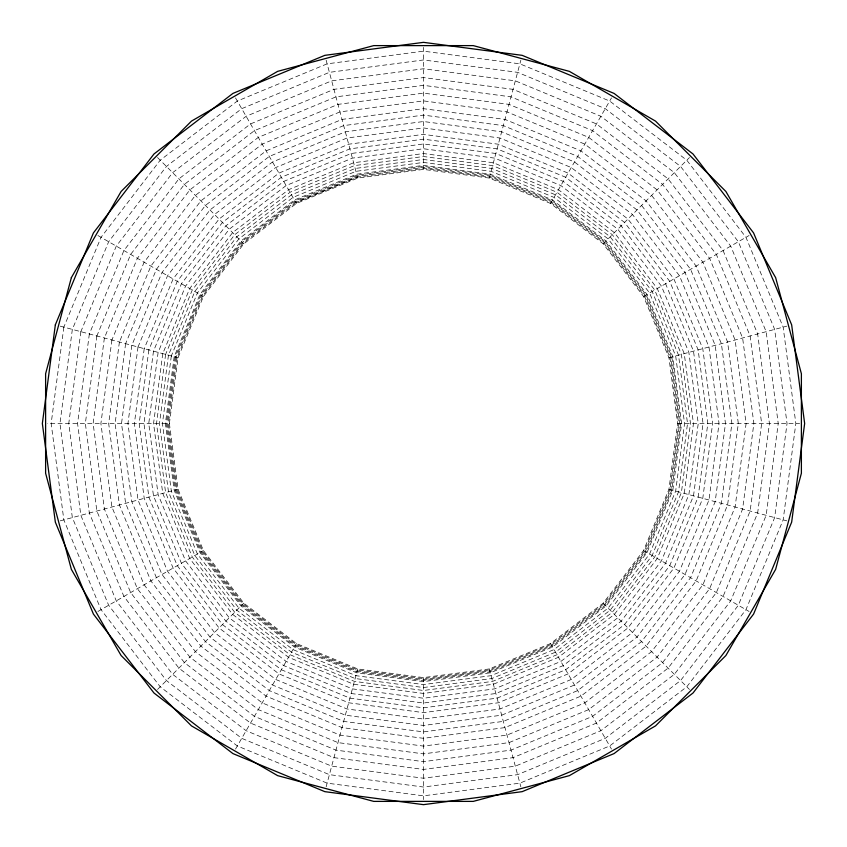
<?xml version="1.0" encoding="UTF-8"?>
<svg xmlns="http://www.w3.org/2000/svg" width="847" height="847" viewBox="0 0 847 847"><rect width="100%" height="100%" fill="white"/><g stroke="black" fill="none" stroke-linecap="round" stroke-linejoin="round"><path stroke-width="0.64" stroke-dasharray="4.24 3.18" d="M169.4 423.5L178.061 357.73L203.439 296.45L243.82 243.82L296.45 203.439L357.73 178.061L423.5 169.4L489.27 178.061L550.55 203.439L603.18 243.82L643.561 296.45L668.939 357.73L677.6 423.5L668.939 489.27L643.561 550.55L603.18 603.18L550.55 643.561L489.27 668.939L423.5 677.6L357.73 668.939L296.45 643.561L243.82 603.18L203.439 550.55L178.061 489.27L169.4 423.5L47.379 423.5M326.148 786.799L357.73 668.939M489.27 178.061L520.852 60.201M235.53 749.066L296.45 643.561M550.55 203.439L611.47 97.934M157.542 689.458L243.82 603.18M603.18 243.82L689.458 157.542M295.952 202.581L243.121 243.121L202.581 295.952L177.087 357.476L168.394 423.5L177.087 489.524L202.581 551.048L243.121 603.879L295.952 644.419L357.476 669.913L423.5 678.606L489.524 669.913L551.048 644.419L603.879 603.879L644.419 551.048L669.913 489.524L678.606 423.5L669.913 357.476L644.419 295.952L603.879 243.121L551.048 202.581L489.524 177.087L423.5 168.394L357.476 177.087L295.952 202.581L357.455 177.002M97.934 611.47L203.439 550.55M643.561 296.45L749.066 235.53M60.201 520.852L178.061 489.27M668.939 357.73L786.799 326.148M677.6 423.5L799.621 423.5M60.201 326.148L178.061 357.73M668.939 489.27L786.799 520.852M97.934 235.53L203.439 296.45M643.561 550.55L749.066 611.47M157.542 157.542L243.82 243.82M603.18 603.18L689.458 689.458M235.53 97.934L296.45 203.439M550.55 643.561L611.47 749.066M326.148 60.201L357.73 178.061M489.27 668.939L520.852 786.799M423.5 47.379L423.5 169.4M423.5 677.6L423.5 799.621M63.843 327.133L51.159 423.5L63.843 519.867L101.037 609.671L160.21 686.79L237.329 745.963L327.133 783.157L423.5 795.841L519.867 783.157L609.671 745.963L686.79 686.79L745.963 609.671L783.157 519.867L795.841 423.5L783.157 327.133L745.963 237.329L686.79 160.21L609.671 101.037L519.867 63.843L423.5 51.159L327.133 63.843L237.329 101.037L160.21 160.21L101.037 237.329L63.843 327.133M72.344 329.409L59.957 423.5L72.344 517.591L108.66 605.266L166.435 680.564L241.734 738.34L329.409 774.656L423.5 787.043L517.591 774.656L605.266 738.34L680.564 680.564L738.34 605.266L774.656 517.591L787.043 423.5L774.656 329.409L738.34 241.734L680.564 166.435L605.266 108.66L517.591 72.344L423.5 59.957L329.409 72.344L241.734 108.66L166.435 166.435L108.66 241.734L72.344 329.409M80.846 331.685L68.766 423.5L80.846 515.315L116.283 600.872L172.661 674.339L246.128 730.717L331.685 766.154L423.5 778.234L515.315 766.154L600.872 730.717L674.339 674.339L730.717 600.872L766.154 515.315L778.234 423.5L766.154 331.685L730.717 246.128L674.339 172.661L600.872 116.283L515.315 80.846L423.5 68.766L331.685 80.846L246.128 116.283L172.661 172.661L116.283 246.128L80.846 331.685M89.348 333.962L77.564 423.5L89.348 513.038L123.916 596.468L178.886 668.114L250.532 723.084L333.962 757.652L423.5 769.436L513.038 757.652L596.468 723.084L668.114 668.114L723.084 596.468L757.652 513.038L769.436 423.5L757.652 333.962L723.084 250.532L668.114 178.886L596.468 123.916L513.038 89.348L423.5 77.564L333.962 89.348L250.532 123.916L178.886 178.886L123.916 250.532L89.348 333.962M96.865 335.984L85.346 423.5L96.865 511.016L130.65 592.582L184.392 662.608L254.418 716.35L335.984 750.135L423.5 761.654L511.016 750.135L592.582 716.35L662.608 662.608L716.35 592.582L750.135 511.016L761.654 423.5L750.135 335.984L716.35 254.418L662.608 184.392L592.582 130.65L511.016 96.865L423.5 85.346L335.984 96.865L254.418 130.65L184.392 184.392L130.65 254.418L96.865 335.984M104.382 337.995L93.128 423.5L104.382 509.005L137.383 588.686L189.887 657.113L258.314 709.617L337.995 742.618L423.5 753.872L509.005 742.618L588.686 709.617L657.113 657.113L709.617 588.686L742.618 509.005L753.872 423.5L742.618 337.995L709.617 258.314L657.113 189.887L588.686 137.383L509.005 104.382L423.5 93.128L337.995 104.382L258.314 137.383L189.887 189.887L137.383 258.314L104.382 337.995M111.899 340.007L100.899 423.5L111.899 506.993L144.117 584.801L195.392 651.608L262.199 702.883L340.007 735.101L423.5 746.101L506.993 735.101L584.801 702.883L651.608 651.608L702.883 584.801L735.101 506.993L746.101 423.5L735.101 340.007L702.883 262.199L651.608 195.392L584.801 144.117L506.993 111.899L423.5 100.899L340.007 111.899L262.199 144.117L195.392 195.392L144.117 262.199L111.899 340.007M119.406 342.019L108.681 423.5L119.406 504.981L150.861 580.904L200.887 646.113L266.096 696.139L342.019 727.594L423.5 738.319L504.981 727.594L580.904 696.139L646.113 646.113L696.139 580.904L727.594 504.981L738.319 423.5L727.594 342.019L696.139 266.096L646.113 200.887L580.904 150.861L504.981 119.406L423.5 108.681L342.019 119.406L266.096 150.861L200.887 200.887L150.861 266.096L119.406 342.019M125.61 343.681L115.107 423.5L125.61 503.319L156.42 577.696L205.429 641.571L269.304 690.58L343.681 721.39L423.5 731.893L503.319 721.39L577.696 690.58L641.571 641.571L690.58 577.696L721.39 503.319L731.893 423.5L721.39 343.681L690.58 269.304L641.571 205.429L577.696 156.42L503.319 125.61L423.5 115.107L343.681 125.61L269.304 156.42L205.429 205.429L156.42 269.304L125.61 343.681M131.814 345.343L121.523 423.5L131.814 501.657L161.989 574.488L209.971 637.029L272.512 685.011L345.343 715.186L423.5 725.477L501.657 715.186L574.488 685.011L637.029 637.029L685.011 574.488L715.186 501.657L725.477 423.5L715.186 345.343L685.011 272.512L637.029 209.971L574.488 161.989L501.657 131.814L423.5 121.523L345.343 131.814L272.512 161.989L209.971 209.971L161.989 272.512L131.814 345.343M138.019 347.005L127.95 423.5L138.019 499.995L167.547 571.27L214.513 632.487L275.73 679.453L347.005 708.981L423.5 719.05L499.995 708.981L571.27 679.453L632.487 632.487L679.453 571.27L708.981 499.995L719.05 423.5L708.981 347.005L679.453 275.73L632.487 214.513L571.27 167.547L499.995 138.019L423.5 127.95L347.005 138.019L275.73 167.547L214.513 214.513L167.547 275.73L138.019 347.005M144.223 348.668L134.377 423.5L144.223 498.332L173.106 568.062L219.055 627.945L278.938 673.894L348.668 702.777L423.5 712.623L498.332 702.777L568.062 673.894L627.945 627.945L673.894 568.062L702.777 498.332L712.623 423.5L702.777 348.668L673.894 278.938L627.945 219.055L568.062 173.106L498.332 144.223L423.5 134.377L348.668 144.223L278.938 173.106L219.055 219.055L173.106 278.938L144.223 348.668M148.86 349.906L139.173 423.5L148.86 497.094L177.267 565.669L222.443 624.557L281.331 669.733L349.906 698.14L423.5 707.827L497.094 698.14L565.669 669.733L624.557 624.557L669.733 565.669L698.14 497.094L707.827 423.5L698.14 349.906L669.733 281.331L624.557 222.443L565.669 177.267L497.094 148.86L423.5 139.173L349.906 148.86L281.331 177.267L222.443 222.443L177.267 281.331L148.86 349.906M153.487 351.156L143.969 423.5L153.487 495.844L181.417 563.266L225.842 621.158L283.734 665.583L351.156 693.513L423.5 703.031L495.844 693.513L563.266 665.583L621.158 621.158L665.583 563.266L693.513 495.844L703.031 423.5L693.513 351.156L665.583 283.734L621.158 225.842L563.266 181.417L495.844 153.487L423.5 143.969L351.156 153.487L283.734 181.417L225.842 225.842L181.417 283.734L153.487 351.156M158.124 352.394L148.754 423.5L158.124 494.606L185.567 560.873L229.23 617.77L286.127 661.433L352.394 688.876L423.5 698.246L494.606 688.876L560.873 661.433L617.77 617.77L661.433 560.873L688.876 494.606L698.246 423.5L688.876 352.394L661.433 286.127L617.77 229.23L560.873 185.567L494.606 158.124L423.5 148.754L352.394 158.124L286.127 185.567L229.23 229.23L185.567 286.127L158.124 352.394M162.751 353.633L153.551 423.5L162.751 493.367L189.717 558.469L232.618 614.382L288.531 657.283L353.633 684.249L423.5 693.449L493.367 684.249L558.469 657.283L614.382 614.382L657.283 558.469L684.249 493.367L693.449 423.5L684.249 353.633L657.283 288.531L614.382 232.618L558.469 189.717L493.367 162.751L423.5 153.551L353.633 162.751L288.531 189.717L232.618 232.618L189.717 288.531L162.751 353.633M165.61 354.395L156.515 423.5L165.61 492.605L192.28 556.998L234.714 612.286L290.002 654.72L354.395 681.39L423.5 690.485L492.605 681.39L556.998 654.72L612.286 612.286L654.72 556.998L681.39 492.605L690.485 423.5L681.39 354.395L654.72 290.002L612.286 234.714L556.998 192.28L492.605 165.61L423.5 156.515L354.395 165.61L290.002 192.28L234.714 234.714L192.28 290.002L165.61 354.395M168.468 355.168L159.469 423.5L168.468 491.832L194.842 555.516L236.811 610.189L291.484 652.158L355.168 678.532L423.5 687.531L491.832 678.532L555.516 652.158L610.189 610.189L652.158 555.516L678.532 491.832L687.531 423.5L678.532 355.168L652.158 291.484L610.189 236.811L555.516 194.842L491.832 168.468L423.5 159.469L355.168 168.468L291.484 194.842L236.811 236.811L194.842 291.484L168.468 355.168M171.327 355.931L162.433 423.5L171.327 491.069L197.415 554.033L238.896 608.104L292.967 649.585L355.931 675.673L423.5 684.567L491.069 675.673L554.033 649.585L608.104 608.104L649.585 554.033L675.673 491.069L684.567 423.5L675.673 355.931L649.585 292.967L608.104 238.896L554.033 197.415L491.069 171.327L423.5 162.433L355.931 171.327L292.967 197.415L238.896 238.896L197.415 292.967L171.327 355.931M174.186 356.693L165.398 423.5L174.186 490.307L199.977 552.551L240.993 606.007L294.449 647.023L356.693 672.814L423.5 681.602L490.307 672.814L552.551 647.023L606.007 606.007L647.023 552.551L672.814 490.307L681.602 423.5L672.814 356.693L647.023 294.449L606.007 240.993L552.551 199.977L490.307 174.186L423.5 165.398L356.693 174.186L294.449 199.977L240.993 240.993L199.977 294.449L174.186 356.693M175.16 356.958L166.393 423.5L175.16 490.042L200.845 552.053L241.702 605.298L294.947 646.155L356.958 671.84L423.5 680.607L490.042 671.84L552.053 646.155L605.298 605.298L646.155 552.053L671.84 490.042L680.607 423.5L671.84 356.958L646.155 294.947L605.298 241.702L552.053 200.845L490.042 175.16L423.5 166.393L356.958 175.16L294.947 200.845L241.702 241.702L200.845 294.947L175.16 356.958M176.123 357.212L167.399 423.5L176.123 489.788L201.713 551.556L242.411 604.589L295.444 645.287L357.212 670.877L423.5 679.601L489.788 670.877L551.556 645.287L604.589 604.589L645.287 551.556L670.877 489.788L679.601 423.5L670.877 357.212L645.287 295.444L604.589 242.411L551.556 201.713L489.788 176.123L423.5 167.399L357.212 176.123L295.444 201.713L242.411 242.411L201.713 295.444L176.123 357.212"/><path stroke-width="1.27" d="M55.341 324.856L42.35 423.5L55.341 522.144L93.414 614.075L153.985 693.015L232.925 753.586L324.856 791.659L423.5 804.65L522.144 791.659L614.075 753.586L693.015 693.015L753.586 614.075L791.659 522.144L804.65 423.5L791.659 324.856L753.586 232.925L693.015 153.985L614.075 93.414L522.144 55.341L423.5 42.35L324.856 55.341L232.925 93.414L153.985 153.985L93.414 232.925L55.341 324.856M71.36 277.636L45.611 373.749L45.611 473.251L71.36 569.364L121.11 655.525L191.475 725.89L277.636 775.64L373.749 801.389L473.251 801.389L569.364 775.64L655.525 725.89L725.89 655.525L775.64 569.364L801.389 473.251L801.389 373.749L775.64 277.636L725.89 191.475L655.525 121.11L569.364 71.36L473.251 45.611L373.749 45.611L277.636 71.36L191.475 121.11L121.11 191.475L71.36 277.636"/></g></svg>
